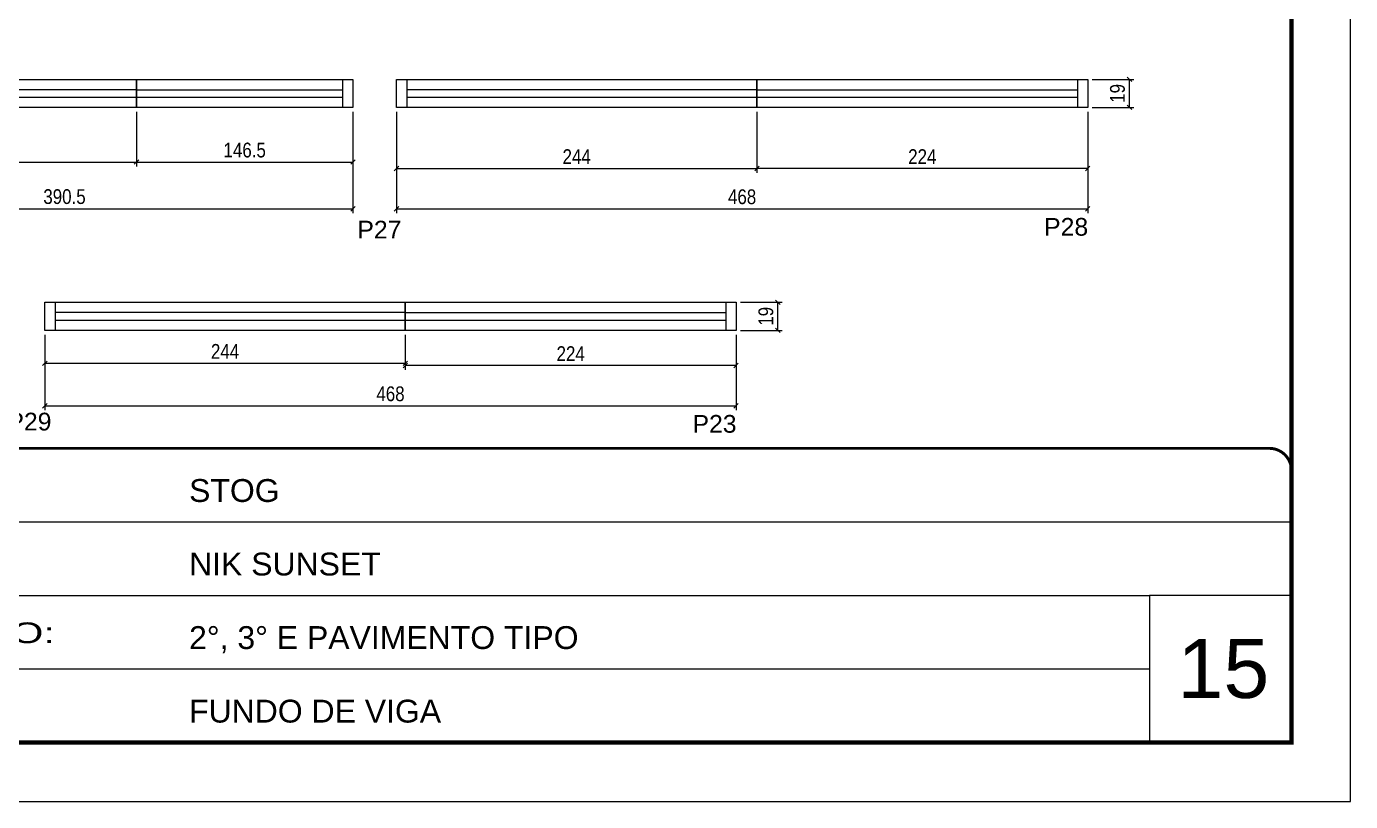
# Model space of a CAD drawing. Header units: millimetres. Extents: x 2437 to 8691, y -1523 to 4121.
# Drawn here: x 6209 to 7106, y -375 to 150 of the extents above; entities that cross this region are included whole.
import ezdxf

# ---------------------------------------------------------------- set-up
doc = ezdxf.new("R2010")
doc.units = ezdxf.units.MM
doc.linetypes.add('CONTINUO', pattern=[0])
doc.linetypes.add('DASHED', pattern=[0.75, 0.5, -0.25])
for name, color, linetype in [('5', 5, 'Continuous'), ('COTA', 241, 'Continuous'), ('Painéis', 200, 'Continuous'), ('SARR_2.2x7', 40, 'Continuous')]:
    doc.layers.add(name, color=color, linetype=linetype)
for name, color, linetype, lineweight in [('CARIMBO', 255, 'Continuous', 9), ('Folhas', 255, 'Continuous', 9), ('SARRAFO DE PRESSAO', 251, 'DASHED', 9)]:
    doc.layers.add(name, color=color, linetype=linetype, lineweight=lineweight)
doc.styles.add('ARIAL', font='arial.ttf')
doc.styles.add('COTA TECNICA', font='techl___.ttf', dxfattribs={"height": 10})
doc.styles.add('COTA TECNICA-50', font='techl___.ttf', dxfattribs={"height": 10})
doc.styles.get("Standard").update_dxf_attribs({"font": 'arial.ttf'})
doc.styles.add('Tecnologia', font='')
doc.styles.get('Tecnologia').set_extended_font_data('Forgotten Futurist')
doc.dimstyles.new('COTA PAINEL-50', dxfattribs={"dimtxt": 10, "dimasz": 3, "dimexe": 3, "dimexo": 3, "dimgap": 3, "dimtad": 1, "dimdec": 1, "dimzin": 12, "dimdsep": 46, "dimtxsty": 'COTA TECNICA-50', "dimblk1": 'OBLIQUE', "dimblk2": 'OBLIQUE', "dimsah": 1, "dimcen": 0.9, "dimclrd": 4, "dimclre": 4, "dimclrt": 240, "dimadec": 1, "dimazin": 3, "dimtfac": 1, "dimtdec": 1, "dimtmove": 0, "dimatfit": 3, "dimfxl": 1, "dimtolj": 1, "dimtzin": 12, "dimarcsym": 0})
doc.dimstyles.new('PAINEL', dxfattribs={"dimtxt": 10, "dimasz": 3, "dimexe": 3, "dimexo": 3, "dimgap": 3, "dimtad": 1, "dimdec": 1, "dimzin": 12, "dimdsep": 46, "dimtxsty": 'COTA TECNICA', "dimblk1": 'OBLIQUE', "dimblk2": 'OBLIQUE', "dimsah": 1, "dimcen": 0.9, "dimclrd": 4, "dimclre": 4, "dimclrt": 240, "dimadec": 1, "dimazin": 3, "dimtfac": 1, "dimtdec": 1, "dimtmove": 0, "dimatfit": 3, "dimfxl": 1, "dimtolj": 1, "dimtzin": 12, "dimarcsym": 0})

# ---------------------------------------------------------------- blocks, each defined once
blk = doc.blocks.new('9999999999')
at = {"color": 30, "linetype": 'CONTINUO'}
for p, q in [((98564.56, 34379.64), (99583.98, 34379.64)), ((98564.56, 34329.83), (99487.98, 34329.83)), ((99583.98, 34329.83), (99487.98, 34329.83)), ((99487.98, 34329.83), (99487.98, 34230.21)), ((98564.56, 34280.02), (99487.98, 34280.02))]:
    blk.add_line(p, q, dxfattribs=at)
at = {"color": 30, "linetype": 'CONTINUO', "const_width": 2}
blk.add_lwpolyline([(99583.98, 34230.21), (99583.98, 34414.45, 0.414214), (99568.98, 34429.45), (98228.98, 34429.45, 0.414214), (98213.98, 34414.45), (98213.98, 34245.21, 0.414214), (98228.98, 34230.21), (99583.98, 34230.21)], format="xyb", dxfattribs=at)
at = {"layer": 'Folhas'}
blk.add_lwpolyline([(98138.98, 34190.21), (99623.98, 34190.21), (99623.98, 35240.21), (98138.98, 35240.21)], close=True, dxfattribs=at)
at = {"layer": 'Folhas', "color": 30, "const_width": 3}
blk.add_lwpolyline([(98213.98, 34230.21), (99583.98, 34230.21), (99583.98, 35200.21), (98213.98, 35200.21)], close=True, dxfattribs=at)
at = {"color": 7, "linetype": 'Continuous', "ltscale": 5, "style": 'ARIAL'}
for s, height, p in [('STOG', 15.483, (98837.68, 34393.13)), ('NIK SUNSET', 15.483, (98837.68, 34343.32)), ('2°, 3° E PAVIMENTO TIPO', 15.4829, (98837.68, 34293.51)), ('FUNDO DE VIGA', 15.4829, (98837.68, 34243.7))]:
    blk.add_text(s, height=height, dxfattribs=at).set_placement(p)
at = {"layer": 'Folhas', "color": 7, "style": 'Tecnologia', "width": 1.5}
blk.add_text('PAVIMENTO:', height=14, dxfattribs=at).set_placement((98573.65, 34297.5))
blk = doc.blocks.new('_Oblique')
at = {"color": 0, "linetype": 'ByBlock', "lineweight": -2}
blk.add_line((-0.5, -0.5), (0.5, 0.5), dxfattribs=at)
blk = doc.blocks.new('*D431')
at = {"layer": 'COTA', "color": 4, "linetype": 'ByBlock', "lineweight": -2, "transparency": 16777216}
for p, q in [((6039.94, 92.28), (6039.94, 55.23)), ((6283.94, 92.28), (6283.94, 55.23)), ((6039.94, 58.23), (6283.94, 58.23))]:
    blk.add_line(p, q, dxfattribs=at)
at = {"layer": 'Defpoints', "color": 0, "linetype": 'ByBlock', "transparency": 16777216}
for p in [(6039.94, 95.28), (6283.94, 95.28), (6283.94, 58.23)]:
    blk.add_point(p, dxfattribs=at)
at = {"layer": 'COTA', "color": 4, "linetype": 'ByBlock', "lineweight": -2, "transparency": 16777216, "xscale": 3, "yscale": 3, "zscale": 3, "rotation": 180}
blk.add_blockref('_Oblique', (6039.94, 58.23), dxfattribs=at)
at = {"layer": 'COTA', "color": 4, "linetype": 'ByBlock', "lineweight": -2, "transparency": 16777216, "xscale": 3, "yscale": 3, "zscale": 3}
blk.add_blockref('_Oblique', (6283.94, 58.23), dxfattribs=at)
at = {"layer": 'COTA', "color": 240, "linetype": 'ByBlock', "transparency": 16777216, "insert": (6161.94, 66.3), "char_height": 10, "attachment_point": 5, "style": 'COTA TECNICA-50'}
blk.add_mtext('\\A1;244', dxfattribs=at)
blk = doc.blocks.new('*D432')
at = {"layer": 'COTA', "color": 4, "linetype": 'ByBlock', "lineweight": -2, "transparency": 16777216}
for p, q in [((6283.94, 92.28), (6283.94, 55.23)), ((6430.43, 92.28), (6430.43, 55.23)), ((6283.94, 58.23), (6430.43, 58.23))]:
    blk.add_line(p, q, dxfattribs=at)
at = {"layer": 'Defpoints', "color": 0, "linetype": 'ByBlock', "transparency": 16777216}
for p in [(6283.94, 95.28), (6430.43, 95.28), (6430.43, 58.23)]:
    blk.add_point(p, dxfattribs=at)
at = {"layer": 'COTA', "color": 4, "linetype": 'ByBlock', "lineweight": -2, "transparency": 16777216, "xscale": 3, "yscale": 3, "zscale": 3, "rotation": 180}
blk.add_blockref('_Oblique', (6283.94, 58.23), dxfattribs=at)
at = {"layer": 'COTA', "color": 4, "linetype": 'ByBlock', "lineweight": -2, "transparency": 16777216, "xscale": 3, "yscale": 3, "zscale": 3}
blk.add_blockref('_Oblique', (6430.43, 58.23), dxfattribs=at)
at = {"layer": 'COTA', "color": 240, "linetype": 'ByBlock', "transparency": 16777216, "insert": (6357.19, 66.34), "char_height": 10, "attachment_point": 5, "style": 'COTA TECNICA-50'}
blk.add_mtext('\\A1;146.5', dxfattribs=at)
blk = doc.blocks.new('*D465')
at = {"layer": 'COTA', "color": 4, "lineweight": -2, "transparency": 16777216}
for p, q in [((6039.94, 92.28), (6039.94, 23.57)), ((6430.43, 92.28), (6430.43, 23.57)), ((6039.94, 26.57), (6430.43, 26.57))]:
    blk.add_line(p, q, dxfattribs=at)
at = {"layer": 'Defpoints', "color": 0, "transparency": 16777216}
for p in [(6039.94, 95.28), (6430.43, 95.28), (6430.43, 26.57)]:
    blk.add_point(p, dxfattribs=at)
at = {"layer": 'COTA', "color": 4, "lineweight": -2, "transparency": 16777216, "xscale": 3, "yscale": 3, "zscale": 3, "rotation": 180}
blk.add_blockref('_Oblique', (6039.94, 26.57), dxfattribs=at)
at = {"layer": 'COTA', "color": 4, "lineweight": -2, "transparency": 16777216, "xscale": 3, "yscale": 3, "zscale": 3}
blk.add_blockref('_Oblique', (6430.43, 26.57), dxfattribs=at)
at = {"layer": 'COTA', "color": 240, "transparency": 16777216, "insert": (6235.19, 34.81), "char_height": 10, "attachment_point": 5, "style": 'COTA TECNICA'}
blk.add_mtext('\\A1;390.5', dxfattribs=at)
blk = doc.blocks.new('*D443')
at = {"layer": 'COTA', "color": 4, "lineweight": -2, "transparency": 16777216}
for p, q in [((6930.92, 114.28), (6959.19, 114.28)), ((6956.19, 95.28), (6956.19, 114.28)), ((6930.92, 95.28), (6959.19, 95.28))]:
    blk.add_line(p, q, dxfattribs=at)
at = {"layer": 'Defpoints', "color": 0, "transparency": 16777216}
for p in [(6927.92, 114.28), (6956.19, 114.28), (6927.92, 95.28)]:
    blk.add_point(p, dxfattribs=at)
at = {"layer": 'COTA', "color": 4, "lineweight": -2, "transparency": 16777216, "xscale": 3, "yscale": 3, "zscale": 3}
for p, rotation in [((6956.19, 114.28), 90), ((6956.19, 95.28), 270)]:
    blk.add_blockref('_Oblique', p, dxfattribs=dict(at, rotation=rotation))
at = {"layer": 'COTA', "color": 240, "transparency": 16777216, "insert": (6948.1, 104.78), "char_height": 10, "attachment_point": 5, "rotation": 90, "style": 'COTA TECNICA'}
blk.add_mtext('\\A1;19', dxfattribs=at)
blk = doc.blocks.new('*D444')
at = {"layer": 'COTA', "color": 4, "linetype": 'ByBlock', "lineweight": -2, "transparency": 16777216}
for p, q in [((6459.94, 92.28), (6459.94, 50.89)), ((6703.94, 92.28), (6703.94, 50.89)), ((6459.94, 53.89), (6703.94, 53.89))]:
    blk.add_line(p, q, dxfattribs=at)
at = {"layer": 'Defpoints', "color": 0, "linetype": 'ByBlock', "transparency": 16777216}
for p in [(6459.94, 95.28), (6703.94, 95.28), (6703.94, 53.89)]:
    blk.add_point(p, dxfattribs=at)
at = {"layer": 'COTA', "color": 4, "linetype": 'ByBlock', "lineweight": -2, "transparency": 16777216, "xscale": 3, "yscale": 3, "zscale": 3, "rotation": 180}
blk.add_blockref('_Oblique', (6459.94, 53.89), dxfattribs=at)
at = {"layer": 'COTA', "color": 4, "linetype": 'ByBlock', "lineweight": -2, "transparency": 16777216, "xscale": 3, "yscale": 3, "zscale": 3}
blk.add_blockref('_Oblique', (6703.94, 53.89), dxfattribs=at)
at = {"layer": 'COTA', "color": 240, "linetype": 'ByBlock', "transparency": 16777216, "insert": (6581.94, 61.96), "char_height": 10, "attachment_point": 5, "style": 'COTA TECNICA-50'}
blk.add_mtext('\\A1;244', dxfattribs=at)
blk = doc.blocks.new('*D445')
at = {"layer": 'COTA', "color": 4, "linetype": 'ByBlock', "lineweight": -2, "transparency": 16777216}
for p, q in [((6703.94, 92.28), (6703.94, 50.89)), ((6927.92, 92.28), (6927.92, 50.89)), ((6927.92, 53.89), (6703.94, 53.89))]:
    blk.add_line(p, q, dxfattribs=at)
at = {"layer": 'Defpoints', "color": 0, "linetype": 'ByBlock', "transparency": 16777216}
for p in [(6703.94, 95.28), (6927.92, 95.28), (6703.94, 53.89)]:
    blk.add_point(p, dxfattribs=at)
at = {"layer": 'COTA', "color": 4, "linetype": 'ByBlock', "lineweight": -2, "transparency": 16777216, "xscale": 3, "yscale": 3, "zscale": 3, "rotation": 180}
blk.add_blockref('_Oblique', (6703.94, 53.89), dxfattribs=at)
at = {"layer": 'COTA', "color": 4, "linetype": 'ByBlock', "lineweight": -2, "transparency": 16777216, "xscale": 3, "yscale": 3, "zscale": 3}
blk.add_blockref('_Oblique', (6927.92, 53.89), dxfattribs=at)
at = {"layer": 'COTA', "color": 240, "linetype": 'ByBlock', "transparency": 16777216, "insert": (6815.93, 61.96), "char_height": 10, "attachment_point": 5, "style": 'COTA TECNICA-50'}
blk.add_mtext('\\A1;224', dxfattribs=at)
blk = doc.blocks.new('*D466')
at = {"layer": 'COTA', "color": 4, "lineweight": -2, "transparency": 16777216}
for p, q in [((6459.94, 92.28), (6459.94, 23.57)), ((6927.92, 92.28), (6927.92, 23.57)), ((6459.94, 26.57), (6927.92, 26.57))]:
    blk.add_line(p, q, dxfattribs=at)
at = {"layer": 'Defpoints', "color": 0, "transparency": 16777216}
for p in [(6459.94, 95.28), (6927.92, 95.28), (6927.92, 26.57)]:
    blk.add_point(p, dxfattribs=at)
at = {"layer": 'COTA', "color": 4, "lineweight": -2, "transparency": 16777216, "xscale": 3, "yscale": 3, "zscale": 3, "rotation": 180}
blk.add_blockref('_Oblique', (6459.94, 26.57), dxfattribs=at)
at = {"layer": 'COTA', "color": 4, "lineweight": -2, "transparency": 16777216, "xscale": 3, "yscale": 3, "zscale": 3}
blk.add_blockref('_Oblique', (6927.92, 26.57), dxfattribs=at)
at = {"layer": 'COTA', "color": 240, "transparency": 16777216, "insert": (6693.93, 34.69), "char_height": 10, "attachment_point": 5, "style": 'COTA TECNICA'}
blk.add_mtext('\\A1;468', dxfattribs=at)
blk = doc.blocks.new('*D448')
at = {"layer": 'COTA', "color": 4, "lineweight": -2, "transparency": 16777216}
for p, q in [((6692.87, -36.72), (6721.14, -36.72)), ((6718.14, -55.72), (6718.14, -36.72)), ((6692.87, -55.72), (6721.14, -55.72))]:
    blk.add_line(p, q, dxfattribs=at)
at = {"layer": 'Defpoints', "color": 0, "transparency": 16777216}
for p in [(6689.87, -36.72), (6718.14, -36.72), (6689.87, -55.72)]:
    blk.add_point(p, dxfattribs=at)
at = {"layer": 'COTA', "color": 4, "lineweight": -2, "transparency": 16777216, "xscale": 3, "yscale": 3, "zscale": 3}
for p, rotation in [((6718.14, -36.72), 90), ((6718.14, -55.72), 270)]:
    blk.add_blockref('_Oblique', p, dxfattribs=dict(at, rotation=rotation))
at = {"layer": 'COTA', "color": 240, "transparency": 16777216, "insert": (6710.05, -46.22), "char_height": 10, "attachment_point": 5, "rotation": 90, "style": 'COTA TECNICA'}
blk.add_mtext('\\A1;19', dxfattribs=at)
blk = doc.blocks.new('*D449')
at = {"layer": 'COTA', "color": 4, "linetype": 'ByBlock', "lineweight": -2, "transparency": 16777216}
for p, q in [((6221.88, -58.72), (6221.88, -81.06)), ((6465.88, -58.72), (6465.88, -81.06)), ((6221.88, -78.06), (6465.88, -78.06))]:
    blk.add_line(p, q, dxfattribs=at)
at = {"layer": 'Defpoints', "color": 0, "linetype": 'ByBlock', "transparency": 16777216}
for p in [(6221.88, -55.72), (6465.88, -55.72), (6465.88, -78.06)]:
    blk.add_point(p, dxfattribs=at)
at = {"layer": 'COTA', "color": 4, "linetype": 'ByBlock', "lineweight": -2, "transparency": 16777216, "xscale": 3, "yscale": 3, "zscale": 3, "rotation": 180}
blk.add_blockref('_Oblique', (6221.88, -78.06), dxfattribs=at)
at = {"layer": 'COTA', "color": 4, "linetype": 'ByBlock', "lineweight": -2, "transparency": 16777216, "xscale": 3, "yscale": 3, "zscale": 3}
blk.add_blockref('_Oblique', (6465.88, -78.06), dxfattribs=at)
at = {"layer": 'COTA', "color": 240, "linetype": 'ByBlock', "transparency": 16777216, "insert": (6343.88, -69.99), "char_height": 10, "attachment_point": 5, "style": 'COTA TECNICA-50'}
blk.add_mtext('\\A1;244', dxfattribs=at)
blk = doc.blocks.new('*D450')
at = {"layer": 'COTA', "color": 4, "linetype": 'ByBlock', "lineweight": -2, "transparency": 16777216}
for p, q in [((6465.88, -58.72), (6465.88, -82.56)), ((6689.87, -58.72), (6689.87, -82.56)), ((6689.87, -79.56), (6465.88, -79.56))]:
    blk.add_line(p, q, dxfattribs=at)
at = {"layer": 'Defpoints', "color": 0, "linetype": 'ByBlock', "transparency": 16777216}
for p in [(6465.88, -55.72), (6689.87, -55.72), (6465.88, -79.56)]:
    blk.add_point(p, dxfattribs=at)
at = {"layer": 'COTA', "color": 4, "linetype": 'ByBlock', "lineweight": -2, "transparency": 16777216, "xscale": 3, "yscale": 3, "zscale": 3, "rotation": 180}
blk.add_blockref('_Oblique', (6465.88, -79.56), dxfattribs=at)
at = {"layer": 'COTA', "color": 4, "linetype": 'ByBlock', "lineweight": -2, "transparency": 16777216, "xscale": 3, "yscale": 3, "zscale": 3}
blk.add_blockref('_Oblique', (6689.87, -79.56), dxfattribs=at)
at = {"layer": 'COTA', "color": 240, "linetype": 'ByBlock', "transparency": 16777216, "insert": (6577.88, -71.49), "char_height": 10, "attachment_point": 5, "style": 'COTA TECNICA-50'}
blk.add_mtext('\\A1;224', dxfattribs=at)
blk = doc.blocks.new('*D468')
at = {"layer": 'COTA', "color": 4, "lineweight": -2, "transparency": 16777216}
for p, q in [((6221.88, -58.72), (6221.88, -109.88)), ((6689.87, -58.72), (6689.87, -109.88)), ((6221.88, -106.88), (6689.87, -106.88))]:
    blk.add_line(p, q, dxfattribs=at)
at = {"layer": 'Defpoints', "color": 0, "transparency": 16777216}
for p in [(6221.88, -55.72), (6689.87, -55.72), (6689.87, -106.88)]:
    blk.add_point(p, dxfattribs=at)
at = {"layer": 'COTA', "color": 4, "lineweight": -2, "transparency": 16777216, "xscale": 3, "yscale": 3, "zscale": 3, "rotation": 180}
blk.add_blockref('_Oblique', (6221.88, -106.88), dxfattribs=at)
at = {"layer": 'COTA', "color": 4, "lineweight": -2, "transparency": 16777216, "xscale": 3, "yscale": 3, "zscale": 3}
blk.add_blockref('_Oblique', (6689.87, -106.88), dxfattribs=at)
at = {"layer": 'COTA', "color": 240, "transparency": 16777216, "insert": (6455.88, -98.76), "char_height": 10, "attachment_point": 5, "style": 'COTA TECNICA'}
blk.add_mtext('\\A1;468', dxfattribs=at)

msp = doc.modelspace()

# ---------------------------------------------------------------- linework, layer by layer
at = {"layer": 'Painéis'}
for points in [[(6283.94, 95.28), (6039.94, 95.28), (6039.94, 114.28), (6283.94, 114.28)], [(6283.94, 114.28), (6430.44, 114.28), (6430.44, 95.28), (6283.94, 95.28)], [(6703.94, 95.28), (6459.94, 95.28), (6459.94, 114.28), (6703.94, 114.28)], [(6703.94, 114.28), (6703.94, 114.28), (6703.94, 95.28), (6703.94, 95.28)], [(6703.94, 114.28), (6927.92, 114.28), (6927.92, 95.28), (6703.94, 95.28)], [(6465.88, -55.72), (6221.88, -55.72), (6221.88, -36.72), (6465.88, -36.72)], [(6465.88, -36.72), (6465.88, -36.72), (6465.88, -55.72), (6465.88, -55.72)], [(6465.88, -36.72), (6689.87, -36.72), (6689.87, -55.72), (6465.88, -55.72)]]:
    msp.add_lwpolyline(points, close=True, dxfattribs=at)
at = {"layer": 'SARR_2.2x7', "linetype": 'Continuous'}
for p, q in [((6423.43, 114.28), (6423.43, 95.28)), ((6466.94, 114.28), (6466.94, 95.28)), ((6920.92, 114.28), (6920.92, 95.28)), ((6283.94, 107.28), (6046.94, 107.28)), ((6046.94, 102.28), (6283.94, 102.28)), ((6283.94, 107.28), (6423.43, 107.28)), ((6283.94, 102.28), (6423.43, 102.28)), ((6703.94, 107.28), (6466.94, 107.28)), ((6466.94, 102.28), (6703.94, 102.28)), ((6703.94, 107.28), (6920.92, 107.28)), ((6703.94, 102.28), (6920.92, 102.28)), ((6228.88, -36.72), (6228.88, -55.72)), ((6465.88, -43.72), (6228.88, -43.72)), ((6465.88, -43.72), (6682.87, -43.72)), ((6682.87, -36.72), (6682.87, -55.72)), ((6228.88, -48.72), (6465.88, -48.72)), ((6465.88, -48.72), (6682.87, -48.72))]:
    msp.add_line(p, q, dxfattribs=at)

# ---------------------------------------------------------------- block references
at = {"layer": 'SARRAFO DE PRESSAO', "color": 6, "linetype": 'ByBlock'}
msp.add_blockref('9999999999', (-92518.14, -34565.09), dxfattribs=at)

# ---------------------------------------------------------------- texts
at = {"layer": '5', "linetype": 'Continuous'}
for s, p in [('P27', (6433.47, 6.51)), ('P28', (6898.4, 8.39)), ('P29', (6196.55, -123.53)), ('P23', (6660.35, -125.06))]:
    msp.add_text(s, height=12, rotation=359.99996, dxfattribs=at).set_placement(p)
at = {"layer": 'CARIMBO', "style": 'ARIAL'}
msp.add_text('15', height=40, dxfattribs=at).set_placement((6988.7, -304.74))

# ---------------------------------------------------------------- dimensions: what is measured, and where the dimension line sits
at = {"layer": 'COTA'}
for base, p1, p2, picture, middle in [((6956.19, 114.28), (6927.92, 95.28), (6927.92, 114.28), '*D443', (6948.1, 104.78)), ((6718.14, -36.72), (6689.87, -55.72), (6689.87, -36.72), '*D448', (6710.05, -46.22))]:
    dim = msp.add_linear_dim(base=base, p1=p1, p2=p2, angle=90, dimstyle='PAINEL', dxfattribs=at)
    dim.commit()
    dim.dimension.update_dxf_attribs({"geometry": picture, "text_midpoint": middle})
at = {"layer": 'COTA', "color": 1, "linetype": 'ByBlock'}
for base, p1, p2, picture, middle in [((6283.94, 58.23), (6039.94, 95.28), (6283.94, 95.28), '*D431', (6161.94, 66.3)), ((6430.43, 58.23), (6283.94, 95.28), (6430.43, 95.28), '*D432', (6357.19, 66.34)), ((6703.94, 53.89), (6459.94, 95.28), (6703.94, 95.28), '*D444', (6581.94, 61.96)), ((6703.94, 53.89), (6927.92, 95.28), (6703.94, 95.28), '*D445', (6815.93, 61.96)), ((6465.88, -78.06), (6221.88, -55.72), (6465.88, -55.72), '*D449', (6343.88, -69.99)), ((6465.88, -79.56), (6689.87, -55.72), (6465.88, -55.72), '*D450', (6577.88, -71.49))]:
    dim = msp.add_linear_dim(base=base, p1=p1, p2=p2, dimstyle='COTA PAINEL-50', override={"dimarcsym": 1}, dxfattribs=at)
    dim.commit()
    dim.dimension.update_dxf_attribs({"geometry": picture, "text_midpoint": middle})
at = {"layer": 'COTA', "color": 5}
for base, p1, p2, picture, middle in [((6430.43, 26.57), (6039.94, 95.28), (6430.43, 95.28), '*D465', (6235.19, 34.81)), ((6927.92, 26.57), (6459.94, 95.28), (6927.92, 95.28), '*D466', (6693.93, 34.69)), ((6689.87, -106.88), (6221.88, -55.72), (6689.87, -55.72), '*D468', (6455.88, -98.76))]:
    dim = msp.add_linear_dim(base=base, p1=p1, p2=p2, dimstyle='PAINEL', dxfattribs=at)
    dim.commit()
    dim.dimension.update_dxf_attribs({"geometry": picture, "text_midpoint": middle})

doc.saveas('drawing.dxf')
